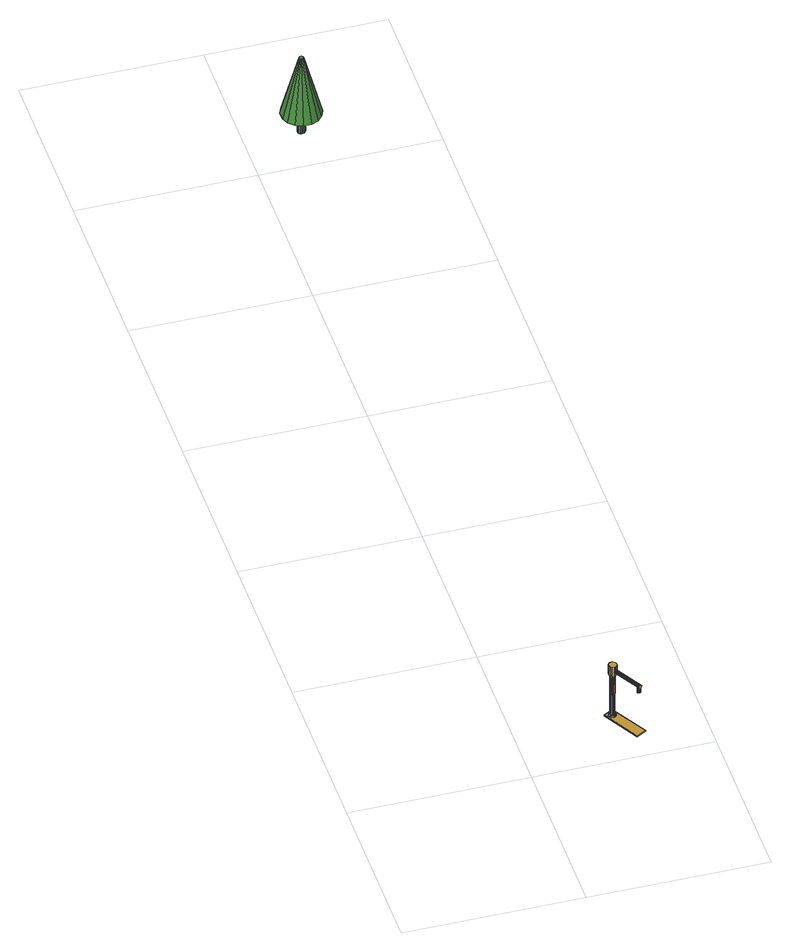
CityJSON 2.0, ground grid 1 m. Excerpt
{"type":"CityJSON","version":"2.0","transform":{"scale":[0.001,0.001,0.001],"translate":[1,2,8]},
"CityObjects":{
"cityfurniture1":{"type":"CityFurniture","attributes":{"relativeToTerrain":"entirelyAboveTerrain","function":"1540"},"geometry":[{"type":"MultiSurface","lod":"3","boundaries":[[[0,1,2,3]],[[3,2,4,5]],[[5,4,6,7]],[[7,6,1,0]],[[1,6,4,2]],[[0,3,5,7]],[[8,9,10,11,12,13,14,15,16,17,18,19,20,21,22,23]],[[24,9,8,25]],[[26,10,9,24]],[[27,11,10,26]],[[28,12,11,27]],[[29,13,12,28]],[[30,14,13,29]],[[31,15,14,30]],[[32,16,15,31]],[[33,17,16,32]],[[34,18,17,33]],[[35,19,18,34]],[[36,20,19,35]],[[37,21,20,36,38]],[[39,40,41,42]],[[42,41,43,44]],[[44,43,45,46]],[[46,45,47,48]],[[49,50,51,52]],[[52,51,53,54]],[[54,53,55,56]],[[56,55,57,58]],[[58,57,59,60]],[[60,59,61,62]],[[62,61,63,64]],[[64,63,65,66]],[[66,65,40,39]],[[46,48,67,68,49,52,54,56,58,60,62,64,66,39,42,44]],[[69,70,71,72]],[[73,74,75,70,69]],[[76,77,74,73]],[[78,79,77,76]],[[78,76,73,69,72,80,81,82,83,84,85,86,87,88,89,90]],[[91,92,93,94]],[[94,93,95,96]],[[97,98,99,100,101,91,94,96,102,103,104,105,106,107,108,109]],[[68,110,50,49]],[[67,111,110,68]],[[48,47,111,67]],[[36,35,34,33,32,31,30,29,28,27,26,24,25,112,113,38],[114,115,116,117,118,119,120,121,122,123,124,125,126,127,128,129]],[[22,75,74,77,79,23]],[[50,116,115,51]],[[110,117,116,50]],[[111,118,117,110]],[[47,119,118,111]],[[45,120,119,47]],[[41,122,121,43]],[[65,124,123,40]],[[61,126,125,63]],[[59,127,126,61]],[[57,128,127,59]],[[55,129,128,57]],[[53,114,129,55]],[[51,115,114,53]],[[123,122,41,40]],[[125,124,65,63]],[[121,120,45,43]],[[71,130,80,72]],[[82,131,132,83]],[[113,133,134,135,136,37,38]],[[86,85,137]],[[112,138,139,140,133,113]],[[79,141,142,143,138,112,25,8,23]],[[37,130,71,70,75,22,21]],[[132,84,83]],[[84,132,97,109]],[[85,84,109,108]],[[144,137,107,106]],[[137,144,87,86]],[[144,145,88,87]],[[132,131,98,97]],[[81,146,131,82]],[[131,146,99,98]],[[136,147,146,37]],[[146,147,100,99]],[[148,147,136,135]],[[134,92,148,135]],[[140,93,92,134,133]],[[147,148,101,100]],[[139,95,93,140]],[[138,149,95,139]],[[95,149,102,96]],[[150,149,138,143]],[[149,150,103,102]],[[151,150,143,142]],[[145,151,89,88]],[[101,148,92,91]],[[137,85,108,107]],[[105,145,144,106]],[[151,145,105,104]],[[150,151,104,103]],[[89,151,142,141,90]],[[141,79,78,90]],[[130,37,146,81,80]]]}]},
"tree1":{"type":"SolitaryVegetationObject","attributes":{"name":"Forest tree 1","relativeToTerrain":"entirelyAboveTerrain","class":"1060","species":"1640"},"geometry":[{"type":"MultiSurface","lod":"3","boundaries":[[[152,153,154,155,156,157,158,159,160,161,162,163,164,165,166,167]],[[168,169,156,155]],[[169,170,157,156]],[[170,171,158,157]],[[171,172,159,158]],[[173,174,161,160]],[[174,175,162,161]],[[175,176,163,162]],[[176,177,164,163]],[[177,178,165,164]],[[178,179,166,165]],[[179,180,167,166]],[[180,181,152,167]],[[181,182,153,152]],[[182,183,154,153]],[[183,168,155,154]],[[171,170,169,168,183,182,181,180,179,178,177,176,175,174,173,172]],[[172,173,160,159]],[[184,185,186,187,188,189,190,191,192,193,194,195,196,197,198,199]],[[200,201,188,187]],[[201,202,189,188]],[[202,203,190,189]],[[203,204,191,190]],[[204,205,192,191]],[[205,206,193,192]],[[206,207,194,193]],[[207,208,195,194]],[[208,209,196,195]],[[209,210,197,196]],[[210,211,198,197]],[[211,212,199,198]],[[212,213,184,199]],[[213,214,185,184]],[[214,215,186,185]],[[215,200,187,186]],[[203,202,201,200,215,214,213,212,211,210,209,208,207,206,205,204]]]}]}
},
"vertices":[
[551,392,597],[551,392,603],[670,184,603],[670,184,597],[617,154,603],[617,154,597],[499,363,603],[499,363,597],[563,345,943],[564,354,943],[562,362,943],[557,369,943],[549,374,943],[541,375,943],[532,373,943],[525,368,943],[521,360,943],[520,352,943],[522,343,943],[527,336,943],[534,332,943],[543,330,943],[552,333,943],[559,338,943],[564,354,883],[563,345,883],[562,362,883],[556,369,883],[549,374,883],[540,375,883],[532,373,883],[525,367,883],[520,360,883],[519,351,883],[521,343,883],[527,336,883],[534,331,883],[543,330,911],[543,330,883],[557,338,603],[551,343,614],[547,339,614],[551,332,603],[542,337,614],[543,329,603],[536,338,614],[534,330,603],[531,340,614],[526,334,603],[518,357,603],[526,355,614],[529,360,614],[522,365,603],[533,364,614],[529,371,603],[538,366,614],[537,374,603],[544,365,614],[546,373,603],[549,363,614],[553,369,603],[552,358,614],[559,363,603],[554,353,614],[562,354,603],[553,348,614],[561,346,603],[520,340,603],[518,349,603],[637,177,920],[549,332,920],[546,331,918],[634,175,918],[641,179,921],[553,333,921],[551,332,921],[644,181,920],[556,336,920],[647,182,918],[558,338,918],[633,174,915],[632,174,911],[633,174,907],[634,175,904],[637,177,902],[641,179,901],[644,181,902],[647,182,904],[649,183,907],[649,184,911],[649,183,915],[627,193,871],[628,194,902],[631,196,901],[630,196,871],[634,197,902],[634,197,871],[633,178,871],[629,179,871],[627,182,871],[625,186,871],[626,190,871],[638,197,871],[642,195,871],[644,192,871],[645,189,871],[645,185,871],[643,181,871],[640,179,871],[637,177,871],[526,350,614],[528,345,614],[558,338,883],[551,332,883],[535,365,883],[530,361,883],[528,356,883],[528,351,883],[529,346,883],[533,341,883],[538,339,883],[543,338,883],[549,340,883],[553,344,883],[555,349,883],[556,354,883],[554,359,883],[550,364,883],[545,366,883],[540,367,883],[544,330,915],[629,180,907],[633,178,904],[551,332,901],[549,332,902],[546,331,904],[544,330,907],[643,181,902],[558,338,904],[556,336,902],[553,333,901],[560,340,915],[560,341,911],[560,340,907],[645,185,904],[646,189,907],[627,182,911],[626,186,907],[626,190,904],[638,197,904],[642,195,907],[644,192,911],
[232,5001,1352],[227,5001,1352],[223,4999,1352],[220,4996,1352],[219,4992,1352],[219,4987,1352],[221,4983,1352],[224,4980,1352],[228,4979,1352],[232,4979,1352],[236,4981,1352],[239,4984,1352],[241,4988,1352],[241,4992,1352],[239,4996,1352],[236,4999,1352],[136,5050,980],[120,5010,980],[121,4966,980],[138,4926,980],[169,4896,980],[209,4880,980],[253,4881,980],[293,4898,980],[323,4929,980],[339,4969,980],[339,5013,980],[322,5053,980],[290,5083,980],[250,5099,980],[206,5099,980],[166,5082,980],[232,5004,1036],[227,5004,1036],[221,5002,1036],[217,4998,1036],[215,4992,1036],[215,4987,1036],[217,4981,1036],[222,4977,1036],[227,4975,1036],[233,4975,1036],[238,4977,1036],[242,4982,1036],[244,4987,1036],[244,4993,1036],[242,4998,1036],[238,5002,1036],[211,5002,850],[208,4994,850],[208,4985,850],[211,4977,850],[218,4971,850],[226,4968,850],[234,4968,850],[242,4971,850],[248,4978,850],[252,4986,850],[252,4994,850],[248,5002,850],[242,5008,850],[234,5012,850],[225,5012,850],[217,5008,850]
]}
